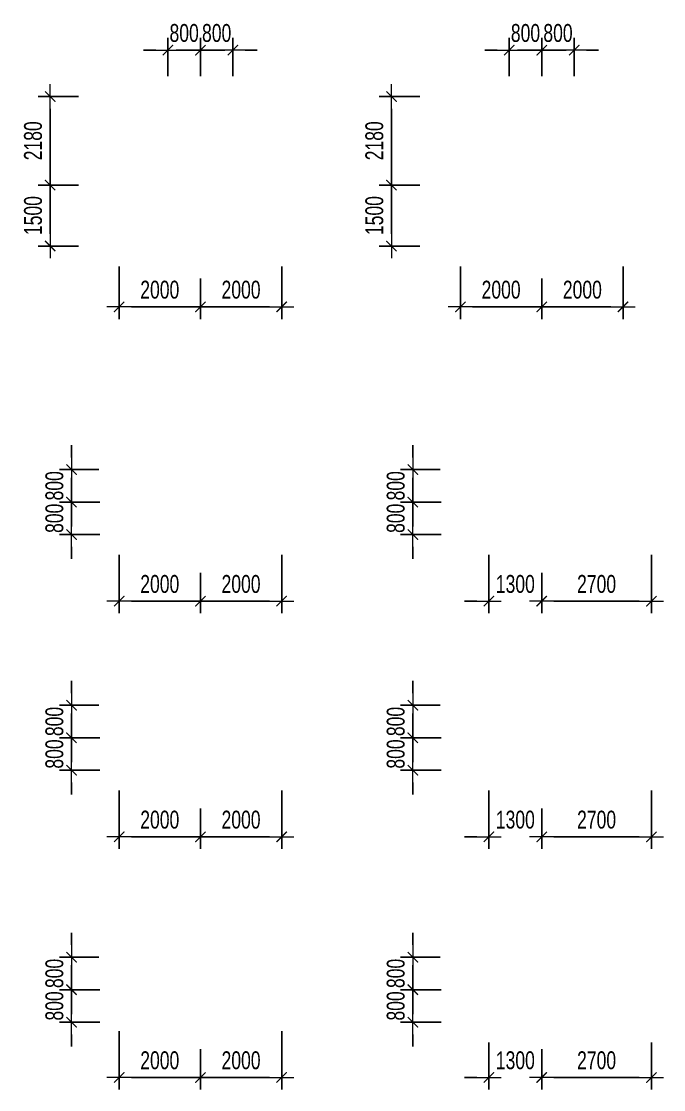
# Model space of a CAD drawing. Header units: millimetres. Extents: x -259680 to 389590, y -106473 to 139263.
# Drawn here: x 4794 to 20600, y 29940 to 56229 of the extents above; entities that cross this region are included whole.
import ezdxf

# ---------------------------------------------------------------- set-up
doc = ezdxf.new("R2010")
doc.units = ezdxf.units.MM
doc.layers.get('Defpoints').update_dxf_attribs({"color": 151, "lineweight": 9})
doc.layers.add('NDC_S_DIM', color=1, linetype='Continuous', lineweight=15)
doc.styles.add('NDC_DIM', font='', dxfattribs={"width": 0.75})
doc.styles.get('NDC_DIM').set_extended_font_data('Dotum')
doc.dimstyles.new('NDC_dim_200', dxfattribs={"dimscale": 200, "dimtxt": 2.2, "dimasz": 1.5, "dimexe": 1.5, "dimexo": 2.5, "dimgap": 1, "dimtad": 1, "dimdec": 0, "dimzin": 0, "dimdsep": 46, "dimtxsty": 'NDC_DIM', "dimblk": 'DIMMARK', "dimcen": 0.09, "dimdle": 1.2, "dimclrd": 1, "dimclre": 1, "dimclrt": 3, "dimadec": 0, "dimazin": 0, "dimtfac": 1, "dimtdec": 0, "dimtix": 1, "dimtofl": 0, "dimtmove": 0, "dimatfit": 3, "dimfxl": 6, "dimfxlon": 1, "dimtolj": 1, "dimtzin": 0, "dimarcsym": 0})

# ---------------------------------------------------------------- blocks, each defined once
blk = doc.blocks.new('DIMMARK')
at = {"layer": 'NDC_S_DIM', "color": 1}
blk.add_line((-1.5, 0), (1, 0), dxfattribs=at)
at = {"layer": 'NDC_S_DIM', "color": 2, "const_width": 0.1}
blk.add_lwpolyline([(-0.424, -0.424), (0.424, 0.424)], dxfattribs=at)
blk = doc.blocks.new('*D844')
at = {"layer": 'Defpoints', "color": 0, "ltscale": 100, "transparency": 16777216}
for p in [(11200, 50700), (9200, 50404), (11200, 49204)]:
    blk.add_point(p, dxfattribs=at)
at = {"layer": 'NDC_S_DIM', "color": 1, "lineweight": -2, "ltscale": 100, "transparency": 16777216}
for p, q in [((11200, 50200), (11200, 48904)), ((9200, 49904), (9200, 48904)), ((9500, 49204), (10900, 49204))]:
    blk.add_line(p, q, dxfattribs=at)
at = {"layer": 'NDC_S_DIM', "color": 1, "lineweight": -2, "ltscale": 100, "transparency": 16777216, "xscale": 300, "yscale": 300, "zscale": 300, "rotation": 180}
blk.add_blockref('DIMMARK', (9200, 49204), dxfattribs=at)
at = {"layer": 'NDC_S_DIM', "color": 1, "lineweight": -2, "ltscale": 100, "transparency": 16777216, "xscale": 300, "yscale": 300, "zscale": 300}
blk.add_blockref('DIMMARK', (11200, 49204), dxfattribs=at)
at = {"layer": 'NDC_S_DIM', "color": 3, "ltscale": 100, "transparency": 16777216, "insert": (10200, 49624), "char_height": 440, "attachment_point": 5, "style": 'NDC_DIM'}
blk.add_mtext('\\A1;2000', dxfattribs=at)
blk = doc.blocks.new('*D845')
at = {"layer": 'Defpoints', "color": 0, "ltscale": 100, "transparency": 16777216}
for p in [(7200, 50700), (9200, 50404), (7200, 49204)]:
    blk.add_point(p, dxfattribs=at)
at = {"layer": 'NDC_S_DIM', "color": 1, "lineweight": -2, "ltscale": 100, "transparency": 16777216}
for p, q in [((7200, 50200), (7200, 48904)), ((9200, 49904), (9200, 48904)), ((8900, 49204), (7500, 49204))]:
    blk.add_line(p, q, dxfattribs=at)
at = {"layer": 'NDC_S_DIM', "color": 1, "lineweight": -2, "ltscale": 100, "transparency": 16777216, "xscale": 300, "yscale": 300, "zscale": 300, "rotation": 180}
blk.add_blockref('DIMMARK', (7200, 49204), dxfattribs=at)
at = {"layer": 'NDC_S_DIM', "color": 1, "lineweight": -2, "ltscale": 100, "transparency": 16777216, "xscale": 300, "yscale": 300, "zscale": 300}
blk.add_blockref('DIMMARK', (9200, 49204), dxfattribs=at)
at = {"layer": 'NDC_S_DIM', "color": 3, "ltscale": 100, "transparency": 16777216, "insert": (8200, 49624), "char_height": 440, "attachment_point": 5, "style": 'NDC_DIM'}
blk.add_mtext('\\A1;2000', dxfattribs=at)
blk = doc.blocks.new('*D846')
at = {"layer": 'Defpoints', "color": 0, "ltscale": 100, "transparency": 16777216}
for p in [(6703, 52200), (5503, 50700), (6703, 50700)]:
    blk.add_point(p, dxfattribs=at)
at = {"layer": 'NDC_S_DIM', "color": 1, "lineweight": -2, "ltscale": 100, "transparency": 16777216}
for p, q in [((6203, 52200), (5203, 52200)), ((5503, 51900), (5503, 51000)), ((6203, 50700), (5203, 50700))]:
    blk.add_line(p, q, dxfattribs=at)
at = {"layer": 'NDC_S_DIM', "color": 1, "lineweight": -2, "ltscale": 100, "transparency": 16777216, "xscale": 300, "yscale": 300, "zscale": 300}
for p, rotation in [((5503, 52200), 90), ((5503, 50700), 270)]:
    blk.add_blockref('DIMMARK', p, dxfattribs=dict(at, rotation=rotation))
at = {"layer": 'NDC_S_DIM', "color": 3, "ltscale": 100, "transparency": 16777216, "insert": (5082, 51450), "char_height": 440, "attachment_point": 5, "rotation": 90, "style": 'NDC_DIM'}
blk.add_mtext('\\A1;1500', dxfattribs=at)
blk = doc.blocks.new('*D874')
at = {"layer": 'Defpoints', "color": 0, "ltscale": 100, "transparency": 16777216}
for p in [(5503, 54380), (6703, 54380), (6703, 52200)]:
    blk.add_point(p, dxfattribs=at)
at = {"layer": 'NDC_S_DIM', "color": 1, "lineweight": -2, "ltscale": 100, "transparency": 16777216}
for p, q in [((6203, 54380), (5203, 54380)), ((5503, 52500), (5503, 54080)), ((6203, 52200), (5203, 52200))]:
    blk.add_line(p, q, dxfattribs=at)
at = {"layer": 'NDC_S_DIM', "color": 1, "lineweight": -2, "ltscale": 100, "transparency": 16777216, "xscale": 300, "yscale": 300, "zscale": 300}
for p, rotation in [((5503, 54380), 90), ((5503, 52200), 270)]:
    blk.add_blockref('DIMMARK', p, dxfattribs=dict(at, rotation=rotation))
at = {"layer": 'NDC_S_DIM', "color": 3, "ltscale": 100, "transparency": 16777216, "insert": (5082, 53290), "char_height": 440, "attachment_point": 5, "rotation": 90, "style": 'NDC_DIM'}
blk.add_mtext('\\A1;2180', dxfattribs=at)
blk = doc.blocks.new('*D875')
at = {"layer": 'Defpoints', "color": 0, "ltscale": 100, "transparency": 16777216}
for p in [(10000, 55520), (9200, 54380), (10000, 54380)]:
    blk.add_point(p, dxfattribs=at)
at = {"layer": 'NDC_S_DIM', "color": 1, "lineweight": -2, "ltscale": 100, "transparency": 16777216}
for p, q in [((9200, 54880), (9200, 55820)), ((10000, 54880), (10000, 55820)), ((8900, 55520), (8600, 55520)), ((10300, 55520), (10600, 55520))]:
    blk.add_line(p, q, dxfattribs=at)
at = {"layer": 'NDC_S_DIM', "color": 1, "lineweight": -2, "ltscale": 100, "transparency": 16777216, "xscale": 300, "yscale": 300, "zscale": 300}
blk.add_blockref('DIMMARK', (9200, 55520), dxfattribs=at)
at = {"layer": 'NDC_S_DIM', "color": 1, "lineweight": -2, "ltscale": 100, "transparency": 16777216, "xscale": 300, "yscale": 300, "zscale": 300, "rotation": 180}
blk.add_blockref('DIMMARK', (10000, 55520), dxfattribs=at)
at = {"layer": 'NDC_S_DIM', "color": 3, "ltscale": 100, "transparency": 16777216, "insert": (9600, 55941), "char_height": 440, "attachment_point": 5, "style": 'NDC_DIM'}
blk.add_mtext('\\A1;800', dxfattribs=at)
blk = doc.blocks.new('*D876')
at = {"layer": 'Defpoints', "color": 0, "ltscale": 100, "transparency": 16777216}
for p in [(19600, 50700), (17600, 50404), (19600, 49204)]:
    blk.add_point(p, dxfattribs=at)
at = {"layer": 'NDC_S_DIM', "color": 1, "lineweight": -2, "ltscale": 100, "transparency": 16777216}
for p, q in [((19600, 50200), (19600, 48904)), ((17600, 49904), (17600, 48904)), ((17900, 49204), (19300, 49204))]:
    blk.add_line(p, q, dxfattribs=at)
at = {"layer": 'NDC_S_DIM', "color": 1, "lineweight": -2, "ltscale": 100, "transparency": 16777216, "xscale": 300, "yscale": 300, "zscale": 300, "rotation": 180}
blk.add_blockref('DIMMARK', (17600, 49204), dxfattribs=at)
at = {"layer": 'NDC_S_DIM', "color": 1, "lineweight": -2, "ltscale": 100, "transparency": 16777216, "xscale": 300, "yscale": 300, "zscale": 300}
blk.add_blockref('DIMMARK', (19600, 49204), dxfattribs=at)
at = {"layer": 'NDC_S_DIM', "color": 3, "ltscale": 100, "transparency": 16777216, "insert": (18600, 49624), "char_height": 440, "attachment_point": 5, "style": 'NDC_DIM'}
blk.add_mtext('\\A1;2000', dxfattribs=at)
blk = doc.blocks.new('*D877')
at = {"layer": 'Defpoints', "color": 0, "ltscale": 100, "transparency": 16777216}
for p in [(15600, 50700), (17600, 50404), (15600, 49204)]:
    blk.add_point(p, dxfattribs=at)
at = {"layer": 'NDC_S_DIM', "color": 1, "lineweight": -2, "ltscale": 100, "transparency": 16777216}
for p, q in [((15600, 50200), (15600, 48904)), ((17600, 49904), (17600, 48904)), ((17300, 49204), (15900, 49204))]:
    blk.add_line(p, q, dxfattribs=at)
at = {"layer": 'NDC_S_DIM', "color": 1, "lineweight": -2, "ltscale": 100, "transparency": 16777216, "xscale": 300, "yscale": 300, "zscale": 300, "rotation": 180}
blk.add_blockref('DIMMARK', (15600, 49204), dxfattribs=at)
at = {"layer": 'NDC_S_DIM', "color": 1, "lineweight": -2, "ltscale": 100, "transparency": 16777216, "xscale": 300, "yscale": 300, "zscale": 300}
blk.add_blockref('DIMMARK', (17600, 49204), dxfattribs=at)
at = {"layer": 'NDC_S_DIM', "color": 3, "ltscale": 100, "transparency": 16777216, "insert": (16600, 49624), "char_height": 440, "attachment_point": 5, "style": 'NDC_DIM'}
blk.add_mtext('\\A1;2000', dxfattribs=at)
blk = doc.blocks.new('*D878')
at = {"layer": 'Defpoints', "color": 0, "ltscale": 100, "transparency": 16777216}
for p in [(15103, 52200), (13903, 50700), (15103, 50700)]:
    blk.add_point(p, dxfattribs=at)
at = {"layer": 'NDC_S_DIM', "color": 1, "lineweight": -2, "ltscale": 100, "transparency": 16777216}
for p, q in [((14603, 52200), (13603, 52200)), ((13903, 51900), (13903, 51000)), ((14603, 50700), (13603, 50700))]:
    blk.add_line(p, q, dxfattribs=at)
at = {"layer": 'NDC_S_DIM', "color": 1, "lineweight": -2, "ltscale": 100, "transparency": 16777216, "xscale": 300, "yscale": 300, "zscale": 300}
for p, rotation in [((13903, 52200), 90), ((13903, 50700), 270)]:
    blk.add_blockref('DIMMARK', p, dxfattribs=dict(at, rotation=rotation))
at = {"layer": 'NDC_S_DIM', "color": 3, "ltscale": 100, "transparency": 16777216, "insert": (13482, 51450), "char_height": 440, "attachment_point": 5, "rotation": 90, "style": 'NDC_DIM'}
blk.add_mtext('\\A1;1500', dxfattribs=at)
blk = doc.blocks.new('*D879')
at = {"layer": 'Defpoints', "color": 0, "ltscale": 100, "transparency": 16777216}
for p in [(13903, 54380), (15103, 54380), (15103, 52200)]:
    blk.add_point(p, dxfattribs=at)
at = {"layer": 'NDC_S_DIM', "color": 1, "lineweight": -2, "ltscale": 100, "transparency": 16777216}
for p, q in [((14603, 54380), (13603, 54380)), ((13903, 52500), (13903, 54080)), ((14603, 52200), (13603, 52200))]:
    blk.add_line(p, q, dxfattribs=at)
at = {"layer": 'NDC_S_DIM', "color": 1, "lineweight": -2, "ltscale": 100, "transparency": 16777216, "xscale": 300, "yscale": 300, "zscale": 300}
for p, rotation in [((13903, 54380), 90), ((13903, 52200), 270)]:
    blk.add_blockref('DIMMARK', p, dxfattribs=dict(at, rotation=rotation))
at = {"layer": 'NDC_S_DIM', "color": 3, "ltscale": 100, "transparency": 16777216, "insert": (13482, 53290), "char_height": 440, "attachment_point": 5, "rotation": 90, "style": 'NDC_DIM'}
blk.add_mtext('\\A1;2180', dxfattribs=at)
blk = doc.blocks.new('*D880')
at = {"layer": 'Defpoints', "color": 0, "ltscale": 100, "transparency": 16777216}
for p in [(18400, 55520), (17600, 54380), (18400, 54380)]:
    blk.add_point(p, dxfattribs=at)
at = {"layer": 'NDC_S_DIM', "color": 1, "lineweight": -2, "ltscale": 100, "transparency": 16777216}
for p, q in [((17600, 54880), (17600, 55820)), ((18400, 54880), (18400, 55820)), ((17300, 55520), (17000, 55520)), ((18700, 55520), (19000, 55520))]:
    blk.add_line(p, q, dxfattribs=at)
at = {"layer": 'NDC_S_DIM', "color": 1, "lineweight": -2, "ltscale": 100, "transparency": 16777216, "xscale": 300, "yscale": 300, "zscale": 300}
blk.add_blockref('DIMMARK', (17600, 55520), dxfattribs=at)
at = {"layer": 'NDC_S_DIM', "color": 1, "lineweight": -2, "ltscale": 100, "transparency": 16777216, "xscale": 300, "yscale": 300, "zscale": 300, "rotation": 180}
blk.add_blockref('DIMMARK', (18400, 55520), dxfattribs=at)
at = {"layer": 'NDC_S_DIM', "color": 3, "ltscale": 100, "transparency": 16777216, "insert": (18000, 55941), "char_height": 440, "attachment_point": 5, "style": 'NDC_DIM'}
blk.add_mtext('\\A1;800', dxfattribs=at)
blk = doc.blocks.new('*D712')
at = {"layer": 'Defpoints', "color": 0, "ltscale": 100, "transparency": 16777216}
for p in [(11200, 43600), (9200, 43162), (11200, 41962)]:
    blk.add_point(p, dxfattribs=at)
at = {"layer": 'NDC_S_DIM', "color": 1, "lineweight": -2, "ltscale": 100, "transparency": 16777216}
for p, q in [((11200, 43100), (11200, 41662)), ((9200, 42662), (9200, 41662)), ((9500, 41962), (10900, 41962))]:
    blk.add_line(p, q, dxfattribs=at)
at = {"layer": 'NDC_S_DIM', "color": 1, "lineweight": -2, "ltscale": 100, "transparency": 16777216, "xscale": 300, "yscale": 300, "zscale": 300, "rotation": 180}
blk.add_blockref('DIMMARK', (9200, 41962), dxfattribs=at)
at = {"layer": 'NDC_S_DIM', "color": 1, "lineweight": -2, "ltscale": 100, "transparency": 16777216, "xscale": 300, "yscale": 300, "zscale": 300}
blk.add_blockref('DIMMARK', (11200, 41962), dxfattribs=at)
at = {"layer": 'NDC_S_DIM', "color": 3, "ltscale": 100, "transparency": 16777216, "insert": (10200, 42382), "char_height": 440, "attachment_point": 5, "style": 'NDC_DIM'}
blk.add_mtext('\\A1;2000', dxfattribs=at)
blk = doc.blocks.new('*D713')
at = {"layer": 'Defpoints', "color": 0, "ltscale": 100, "transparency": 16777216}
for p in [(7200, 43600), (9200, 43162), (7200, 41962)]:
    blk.add_point(p, dxfattribs=at)
at = {"layer": 'NDC_S_DIM', "color": 1, "lineweight": -2, "ltscale": 100, "transparency": 16777216}
for p, q in [((7200, 43100), (7200, 41662)), ((9200, 42662), (9200, 41662)), ((8900, 41962), (7500, 41962))]:
    blk.add_line(p, q, dxfattribs=at)
at = {"layer": 'NDC_S_DIM', "color": 1, "lineweight": -2, "ltscale": 100, "transparency": 16777216, "xscale": 300, "yscale": 300, "zscale": 300, "rotation": 180}
blk.add_blockref('DIMMARK', (7200, 41962), dxfattribs=at)
at = {"layer": 'NDC_S_DIM', "color": 1, "lineweight": -2, "ltscale": 100, "transparency": 16777216, "xscale": 300, "yscale": 300, "zscale": 300}
blk.add_blockref('DIMMARK', (9200, 41962), dxfattribs=at)
at = {"layer": 'NDC_S_DIM', "color": 3, "ltscale": 100, "transparency": 16777216, "insert": (8200, 42382), "char_height": 440, "attachment_point": 5, "style": 'NDC_DIM'}
blk.add_mtext('\\A1;2000', dxfattribs=at)
blk = doc.blocks.new('*D714')
at = {"layer": 'Defpoints', "color": 0, "ltscale": 100, "transparency": 16777216}
for p in [(7228, 44400), (6028, 43600), (7228, 43600)]:
    blk.add_point(p, dxfattribs=at)
at = {"layer": 'NDC_S_DIM', "color": 1, "lineweight": -2, "ltscale": 100, "transparency": 16777216}
for p, q in [((6028, 44700), (6028, 45000)), ((6728, 44400), (5728, 44400)), ((6728, 43600), (5728, 43600)), ((6028, 43300), (6028, 43000))]:
    blk.add_line(p, q, dxfattribs=at)
at = {"layer": 'NDC_S_DIM', "color": 1, "lineweight": -2, "ltscale": 100, "transparency": 16777216, "xscale": 300, "yscale": 300, "zscale": 300}
for p, rotation in [((6028, 44400), 270), ((6028, 43600), 90)]:
    blk.add_blockref('DIMMARK', p, dxfattribs=dict(at, rotation=rotation))
at = {"layer": 'NDC_S_DIM', "color": 3, "ltscale": 100, "transparency": 16777216, "insert": (5608, 44000), "char_height": 440, "attachment_point": 5, "rotation": 90, "style": 'NDC_DIM'}
blk.add_mtext('\\A1;800', dxfattribs=at)
blk = doc.blocks.new('*D715')
at = {"layer": 'Defpoints', "color": 0, "ltscale": 100, "transparency": 16777216}
for p in [(6028, 45200), (7200, 45200), (7228, 44400)]:
    blk.add_point(p, dxfattribs=at)
at = {"layer": 'NDC_S_DIM', "color": 1, "lineweight": -2, "ltscale": 100, "transparency": 16777216}
for p, q in [((6028, 45500), (6028, 45800)), ((6700, 45200), (5728, 45200)), ((6728, 44400), (5728, 44400)), ((6028, 44100), (6028, 43800))]:
    blk.add_line(p, q, dxfattribs=at)
at = {"layer": 'NDC_S_DIM', "color": 1, "lineweight": -2, "ltscale": 100, "transparency": 16777216, "xscale": 300, "yscale": 300, "zscale": 300}
for p, rotation in [((6028, 45200), 270), ((6028, 44400), 90)]:
    blk.add_blockref('DIMMARK', p, dxfattribs=dict(at, rotation=rotation))
at = {"layer": 'NDC_S_DIM', "color": 3, "ltscale": 100, "transparency": 16777216, "insert": (5608, 44800), "char_height": 440, "attachment_point": 5, "rotation": 90, "style": 'NDC_DIM'}
blk.add_mtext('\\A1;800', dxfattribs=at)
blk = doc.blocks.new('*D716')
at = {"layer": 'Defpoints', "color": 0, "ltscale": 100, "transparency": 16777216}
for p in [(20300, 43600), (17600, 43162), (20300, 41962)]:
    blk.add_point(p, dxfattribs=at)
at = {"layer": 'NDC_S_DIM', "color": 1, "lineweight": -2, "ltscale": 100, "transparency": 16777216}
for p, q in [((20300, 43100), (20300, 41662)), ((17600, 42662), (17600, 41662)), ((17900, 41962), (20000, 41962))]:
    blk.add_line(p, q, dxfattribs=at)
at = {"layer": 'NDC_S_DIM', "color": 1, "lineweight": -2, "ltscale": 100, "transparency": 16777216, "xscale": 300, "yscale": 300, "zscale": 300, "rotation": 180}
blk.add_blockref('DIMMARK', (17600, 41962), dxfattribs=at)
at = {"layer": 'NDC_S_DIM', "color": 1, "lineweight": -2, "ltscale": 100, "transparency": 16777216, "xscale": 300, "yscale": 300, "zscale": 300}
blk.add_blockref('DIMMARK', (20300, 41962), dxfattribs=at)
at = {"layer": 'NDC_S_DIM', "color": 3, "ltscale": 100, "transparency": 16777216, "insert": (18950, 42382), "char_height": 440, "attachment_point": 5, "style": 'NDC_DIM'}
blk.add_mtext('\\A1;2700', dxfattribs=at)
blk = doc.blocks.new('*D717')
at = {"layer": 'Defpoints', "color": 0, "ltscale": 100, "transparency": 16777216}
for p in [(16300, 43600), (17600, 43162), (16300, 41962)]:
    blk.add_point(p, dxfattribs=at)
at = {"layer": 'NDC_S_DIM', "color": 1, "lineweight": -2, "ltscale": 100, "transparency": 16777216}
for p, q in [((16300, 43100), (16300, 41662)), ((17600, 42662), (17600, 41662)), ((16000, 41962), (15700, 41962)), ((17900, 41962), (18200, 41962))]:
    blk.add_line(p, q, dxfattribs=at)
at = {"layer": 'NDC_S_DIM', "color": 1, "lineweight": -2, "ltscale": 100, "transparency": 16777216, "xscale": 300, "yscale": 300, "zscale": 300}
blk.add_blockref('DIMMARK', (16300, 41962), dxfattribs=at)
at = {"layer": 'NDC_S_DIM', "color": 1, "lineweight": -2, "ltscale": 100, "transparency": 16777216, "xscale": 300, "yscale": 300, "zscale": 300, "rotation": 180}
blk.add_blockref('DIMMARK', (17600, 41962), dxfattribs=at)
at = {"layer": 'NDC_S_DIM', "color": 3, "ltscale": 100, "transparency": 16777216, "insert": (16950, 42382), "char_height": 440, "attachment_point": 5, "style": 'NDC_DIM'}
blk.add_mtext('\\A1;1300', dxfattribs=at)
blk = doc.blocks.new('*D718')
at = {"layer": 'Defpoints', "color": 0, "ltscale": 100, "transparency": 16777216}
for p in [(15628, 44400), (14428, 43600), (15628, 43600)]:
    blk.add_point(p, dxfattribs=at)
at = {"layer": 'NDC_S_DIM', "color": 1, "lineweight": -2, "ltscale": 100, "transparency": 16777216}
for p, q in [((14428, 44700), (14428, 45000)), ((15128, 44400), (14128, 44400)), ((15128, 43600), (14128, 43600)), ((14428, 43300), (14428, 43000))]:
    blk.add_line(p, q, dxfattribs=at)
at = {"layer": 'NDC_S_DIM', "color": 1, "lineweight": -2, "ltscale": 100, "transparency": 16777216, "xscale": 300, "yscale": 300, "zscale": 300}
for p, rotation in [((14428, 44400), 270), ((14428, 43600), 90)]:
    blk.add_blockref('DIMMARK', p, dxfattribs=dict(at, rotation=rotation))
at = {"layer": 'NDC_S_DIM', "color": 3, "ltscale": 100, "transparency": 16777216, "insert": (14008, 44000), "char_height": 440, "attachment_point": 5, "rotation": 90, "style": 'NDC_DIM'}
blk.add_mtext('\\A1;800', dxfattribs=at)
blk = doc.blocks.new('*D719')
at = {"layer": 'Defpoints', "color": 0, "ltscale": 100, "transparency": 16777216}
for p in [(14428, 45200), (15600, 45200), (15628, 44400)]:
    blk.add_point(p, dxfattribs=at)
at = {"layer": 'NDC_S_DIM', "color": 1, "lineweight": -2, "ltscale": 100, "transparency": 16777216}
for p, q in [((14428, 45500), (14428, 45800)), ((15100, 45200), (14128, 45200)), ((15128, 44400), (14128, 44400)), ((14428, 44100), (14428, 43800))]:
    blk.add_line(p, q, dxfattribs=at)
at = {"layer": 'NDC_S_DIM', "color": 1, "lineweight": -2, "ltscale": 100, "transparency": 16777216, "xscale": 300, "yscale": 300, "zscale": 300}
for p, rotation in [((14428, 45200), 270), ((14428, 44400), 90)]:
    blk.add_blockref('DIMMARK', p, dxfattribs=dict(at, rotation=rotation))
at = {"layer": 'NDC_S_DIM', "color": 3, "ltscale": 100, "transparency": 16777216, "insert": (14008, 44800), "char_height": 440, "attachment_point": 5, "rotation": 90, "style": 'NDC_DIM'}
blk.add_mtext('\\A1;800', dxfattribs=at)
blk = doc.blocks.new('*D778')
at = {"layer": 'Defpoints', "color": 0, "ltscale": 100, "transparency": 16777216}
for p in [(11200, 37800), (9200, 37362), (11200, 36162)]:
    blk.add_point(p, dxfattribs=at)
at = {"layer": 'NDC_S_DIM', "color": 1, "lineweight": -2, "ltscale": 100, "transparency": 16777216}
for p, q in [((11200, 37300), (11200, 35862)), ((9200, 36862), (9200, 35862)), ((9500, 36162), (10900, 36162))]:
    blk.add_line(p, q, dxfattribs=at)
at = {"layer": 'NDC_S_DIM', "color": 1, "lineweight": -2, "ltscale": 100, "transparency": 16777216, "xscale": 300, "yscale": 300, "zscale": 300, "rotation": 180}
blk.add_blockref('DIMMARK', (9200, 36162), dxfattribs=at)
at = {"layer": 'NDC_S_DIM', "color": 1, "lineweight": -2, "ltscale": 100, "transparency": 16777216, "xscale": 300, "yscale": 300, "zscale": 300}
blk.add_blockref('DIMMARK', (11200, 36162), dxfattribs=at)
at = {"layer": 'NDC_S_DIM', "color": 3, "ltscale": 100, "transparency": 16777216, "insert": (10200, 36582), "char_height": 440, "attachment_point": 5, "style": 'NDC_DIM'}
blk.add_mtext('\\A1;2000', dxfattribs=at)
blk = doc.blocks.new('*D779')
at = {"layer": 'Defpoints', "color": 0, "ltscale": 100, "transparency": 16777216}
for p in [(7200, 37800), (9200, 37362), (7200, 36162)]:
    blk.add_point(p, dxfattribs=at)
at = {"layer": 'NDC_S_DIM', "color": 1, "lineweight": -2, "ltscale": 100, "transparency": 16777216}
for p, q in [((7200, 37300), (7200, 35862)), ((9200, 36862), (9200, 35862)), ((8900, 36162), (7500, 36162))]:
    blk.add_line(p, q, dxfattribs=at)
at = {"layer": 'NDC_S_DIM', "color": 1, "lineweight": -2, "ltscale": 100, "transparency": 16777216, "xscale": 300, "yscale": 300, "zscale": 300, "rotation": 180}
blk.add_blockref('DIMMARK', (7200, 36162), dxfattribs=at)
at = {"layer": 'NDC_S_DIM', "color": 1, "lineweight": -2, "ltscale": 100, "transparency": 16777216, "xscale": 300, "yscale": 300, "zscale": 300}
blk.add_blockref('DIMMARK', (9200, 36162), dxfattribs=at)
at = {"layer": 'NDC_S_DIM', "color": 3, "ltscale": 100, "transparency": 16777216, "insert": (8200, 36582), "char_height": 440, "attachment_point": 5, "style": 'NDC_DIM'}
blk.add_mtext('\\A1;2000', dxfattribs=at)
blk = doc.blocks.new('*D780')
at = {"layer": 'Defpoints', "color": 0, "ltscale": 100, "transparency": 16777216}
for p in [(7228, 38600), (6028, 37800), (7228, 37800)]:
    blk.add_point(p, dxfattribs=at)
at = {"layer": 'NDC_S_DIM', "color": 1, "lineweight": -2, "ltscale": 100, "transparency": 16777216}
for p, q in [((6028, 38900), (6028, 39200)), ((6728, 38600), (5728, 38600)), ((6728, 37800), (5728, 37800)), ((6028, 37500), (6028, 37200))]:
    blk.add_line(p, q, dxfattribs=at)
at = {"layer": 'NDC_S_DIM', "color": 1, "lineweight": -2, "ltscale": 100, "transparency": 16777216, "xscale": 300, "yscale": 300, "zscale": 300}
for p, rotation in [((6028, 38600), 270), ((6028, 37800), 90)]:
    blk.add_blockref('DIMMARK', p, dxfattribs=dict(at, rotation=rotation))
at = {"layer": 'NDC_S_DIM', "color": 3, "ltscale": 100, "transparency": 16777216, "insert": (5608, 38200), "char_height": 440, "attachment_point": 5, "rotation": 90, "style": 'NDC_DIM'}
blk.add_mtext('\\A1;800', dxfattribs=at)
blk = doc.blocks.new('*D781')
at = {"layer": 'Defpoints', "color": 0, "ltscale": 100, "transparency": 16777216}
for p in [(6028, 39400), (7200, 39400), (7228, 38600)]:
    blk.add_point(p, dxfattribs=at)
at = {"layer": 'NDC_S_DIM', "color": 1, "lineweight": -2, "ltscale": 100, "transparency": 16777216}
for p, q in [((6028, 39700), (6028, 40000)), ((6700, 39400), (5728, 39400)), ((6728, 38600), (5728, 38600)), ((6028, 38300), (6028, 38000))]:
    blk.add_line(p, q, dxfattribs=at)
at = {"layer": 'NDC_S_DIM', "color": 1, "lineweight": -2, "ltscale": 100, "transparency": 16777216, "xscale": 300, "yscale": 300, "zscale": 300}
for p, rotation in [((6028, 39400), 270), ((6028, 38600), 90)]:
    blk.add_blockref('DIMMARK', p, dxfattribs=dict(at, rotation=rotation))
at = {"layer": 'NDC_S_DIM', "color": 3, "ltscale": 100, "transparency": 16777216, "insert": (5608, 39000), "char_height": 440, "attachment_point": 5, "rotation": 90, "style": 'NDC_DIM'}
blk.add_mtext('\\A1;800', dxfattribs=at)
blk = doc.blocks.new('*D782')
at = {"layer": 'Defpoints', "color": 0, "ltscale": 100, "transparency": 16777216}
for p in [(20300, 37800), (17600, 37362), (20300, 36162)]:
    blk.add_point(p, dxfattribs=at)
at = {"layer": 'NDC_S_DIM', "color": 1, "lineweight": -2, "ltscale": 100, "transparency": 16777216}
for p, q in [((20300, 37300), (20300, 35862)), ((17600, 36862), (17600, 35862)), ((17900, 36162), (20000, 36162))]:
    blk.add_line(p, q, dxfattribs=at)
at = {"layer": 'NDC_S_DIM', "color": 1, "lineweight": -2, "ltscale": 100, "transparency": 16777216, "xscale": 300, "yscale": 300, "zscale": 300, "rotation": 180}
blk.add_blockref('DIMMARK', (17600, 36162), dxfattribs=at)
at = {"layer": 'NDC_S_DIM', "color": 1, "lineweight": -2, "ltscale": 100, "transparency": 16777216, "xscale": 300, "yscale": 300, "zscale": 300}
blk.add_blockref('DIMMARK', (20300, 36162), dxfattribs=at)
at = {"layer": 'NDC_S_DIM', "color": 3, "ltscale": 100, "transparency": 16777216, "insert": (18950, 36582), "char_height": 440, "attachment_point": 5, "style": 'NDC_DIM'}
blk.add_mtext('\\A1;2700', dxfattribs=at)
blk = doc.blocks.new('*D756')
at = {"layer": 'Defpoints', "color": 0, "ltscale": 100, "transparency": 16777216}
for p in [(16300, 37800), (17600, 37362), (16300, 36162)]:
    blk.add_point(p, dxfattribs=at)
at = {"layer": 'NDC_S_DIM', "color": 1, "lineweight": -2, "ltscale": 100, "transparency": 16777216}
for p, q in [((16300, 37300), (16300, 35862)), ((17600, 36862), (17600, 35862)), ((16000, 36162), (15700, 36162)), ((17900, 36162), (18200, 36162))]:
    blk.add_line(p, q, dxfattribs=at)
at = {"layer": 'NDC_S_DIM', "color": 1, "lineweight": -2, "ltscale": 100, "transparency": 16777216, "xscale": 300, "yscale": 300, "zscale": 300}
blk.add_blockref('DIMMARK', (16300, 36162), dxfattribs=at)
at = {"layer": 'NDC_S_DIM', "color": 1, "lineweight": -2, "ltscale": 100, "transparency": 16777216, "xscale": 300, "yscale": 300, "zscale": 300, "rotation": 180}
blk.add_blockref('DIMMARK', (17600, 36162), dxfattribs=at)
at = {"layer": 'NDC_S_DIM', "color": 3, "ltscale": 100, "transparency": 16777216, "insert": (16950, 36582), "char_height": 440, "attachment_point": 5, "style": 'NDC_DIM'}
blk.add_mtext('\\A1;1300', dxfattribs=at)
blk = doc.blocks.new('*D757')
at = {"layer": 'Defpoints', "color": 0, "ltscale": 100, "transparency": 16777216}
for p in [(15628, 38600), (14428, 37800), (15628, 37800)]:
    blk.add_point(p, dxfattribs=at)
at = {"layer": 'NDC_S_DIM', "color": 1, "lineweight": -2, "ltscale": 100, "transparency": 16777216}
for p, q in [((14428, 38900), (14428, 39200)), ((15128, 38600), (14128, 38600)), ((15128, 37800), (14128, 37800)), ((14428, 37500), (14428, 37200))]:
    blk.add_line(p, q, dxfattribs=at)
at = {"layer": 'NDC_S_DIM', "color": 1, "lineweight": -2, "ltscale": 100, "transparency": 16777216, "xscale": 300, "yscale": 300, "zscale": 300}
for p, rotation in [((14428, 38600), 270), ((14428, 37800), 90)]:
    blk.add_blockref('DIMMARK', p, dxfattribs=dict(at, rotation=rotation))
at = {"layer": 'NDC_S_DIM', "color": 3, "ltscale": 100, "transparency": 16777216, "insert": (14008, 38200), "char_height": 440, "attachment_point": 5, "rotation": 90, "style": 'NDC_DIM'}
blk.add_mtext('\\A1;800', dxfattribs=at)
blk = doc.blocks.new('*D758')
at = {"layer": 'Defpoints', "color": 0, "ltscale": 100, "transparency": 16777216}
for p in [(14428, 39400), (15600, 39400), (15628, 38600)]:
    blk.add_point(p, dxfattribs=at)
at = {"layer": 'NDC_S_DIM', "color": 1, "lineweight": -2, "ltscale": 100, "transparency": 16777216}
for p, q in [((14428, 39700), (14428, 40000)), ((15100, 39400), (14128, 39400)), ((15128, 38600), (14128, 38600)), ((14428, 38300), (14428, 38000))]:
    blk.add_line(p, q, dxfattribs=at)
at = {"layer": 'NDC_S_DIM', "color": 1, "lineweight": -2, "ltscale": 100, "transparency": 16777216, "xscale": 300, "yscale": 300, "zscale": 300}
for p, rotation in [((14428, 39400), 270), ((14428, 38600), 90)]:
    blk.add_blockref('DIMMARK', p, dxfattribs=dict(at, rotation=rotation))
at = {"layer": 'NDC_S_DIM', "color": 3, "ltscale": 100, "transparency": 16777216, "insert": (14008, 39000), "char_height": 440, "attachment_point": 5, "rotation": 90, "style": 'NDC_DIM'}
blk.add_mtext('\\A1;800', dxfattribs=at)
blk = doc.blocks.new('*D763')
at = {"layer": 'Defpoints', "color": 0, "ltscale": 100, "transparency": 16777216}
for p in [(11200, 31878), (9200, 31440), (11200, 30240)]:
    blk.add_point(p, dxfattribs=at)
at = {"layer": 'NDC_S_DIM', "color": 1, "lineweight": -2, "ltscale": 100, "transparency": 16777216}
for p, q in [((11200, 31378), (11200, 29940)), ((9200, 30940), (9200, 29940)), ((9500, 30240), (10900, 30240))]:
    blk.add_line(p, q, dxfattribs=at)
at = {"layer": 'NDC_S_DIM', "color": 1, "lineweight": -2, "ltscale": 100, "transparency": 16777216, "xscale": 300, "yscale": 300, "zscale": 300, "rotation": 180}
blk.add_blockref('DIMMARK', (9200, 30240), dxfattribs=at)
at = {"layer": 'NDC_S_DIM', "color": 1, "lineweight": -2, "ltscale": 100, "transparency": 16777216, "xscale": 300, "yscale": 300, "zscale": 300}
blk.add_blockref('DIMMARK', (11200, 30240), dxfattribs=at)
at = {"layer": 'NDC_S_DIM', "color": 3, "ltscale": 100, "transparency": 16777216, "insert": (10200, 30660), "char_height": 440, "attachment_point": 5, "style": 'NDC_DIM'}
blk.add_mtext('\\A1;2000', dxfattribs=at)
blk = doc.blocks.new('*D764')
at = {"layer": 'Defpoints', "color": 0, "ltscale": 100, "transparency": 16777216}
for p in [(7200, 31878), (9200, 31440), (7200, 30240)]:
    blk.add_point(p, dxfattribs=at)
at = {"layer": 'NDC_S_DIM', "color": 1, "lineweight": -2, "ltscale": 100, "transparency": 16777216}
for p, q in [((7200, 31378), (7200, 29940)), ((9200, 30940), (9200, 29940)), ((8900, 30240), (7500, 30240))]:
    blk.add_line(p, q, dxfattribs=at)
at = {"layer": 'NDC_S_DIM', "color": 1, "lineweight": -2, "ltscale": 100, "transparency": 16777216, "xscale": 300, "yscale": 300, "zscale": 300, "rotation": 180}
blk.add_blockref('DIMMARK', (7200, 30240), dxfattribs=at)
at = {"layer": 'NDC_S_DIM', "color": 1, "lineweight": -2, "ltscale": 100, "transparency": 16777216, "xscale": 300, "yscale": 300, "zscale": 300}
blk.add_blockref('DIMMARK', (9200, 30240), dxfattribs=at)
at = {"layer": 'NDC_S_DIM', "color": 3, "ltscale": 100, "transparency": 16777216, "insert": (8200, 30660), "char_height": 440, "attachment_point": 5, "style": 'NDC_DIM'}
blk.add_mtext('\\A1;2000', dxfattribs=at)
blk = doc.blocks.new('*D739')
at = {"layer": 'Defpoints', "color": 0, "ltscale": 100, "transparency": 16777216}
for p in [(7228, 32400), (6028, 31600), (7228, 31600)]:
    blk.add_point(p, dxfattribs=at)
at = {"layer": 'NDC_S_DIM', "color": 1, "lineweight": -2, "ltscale": 100, "transparency": 16777216}
for p, q in [((6028, 32700), (6028, 33000)), ((6728, 32400), (5728, 32400)), ((6728, 31600), (5728, 31600)), ((6028, 31300), (6028, 31000))]:
    blk.add_line(p, q, dxfattribs=at)
at = {"layer": 'NDC_S_DIM', "color": 1, "lineweight": -2, "ltscale": 100, "transparency": 16777216, "xscale": 300, "yscale": 300, "zscale": 300}
for p, rotation in [((6028, 32400), 270), ((6028, 31600), 90)]:
    blk.add_blockref('DIMMARK', p, dxfattribs=dict(at, rotation=rotation))
at = {"layer": 'NDC_S_DIM', "color": 3, "ltscale": 100, "transparency": 16777216, "insert": (5608, 32000), "char_height": 440, "attachment_point": 5, "rotation": 90, "style": 'NDC_DIM'}
blk.add_mtext('\\A1;800', dxfattribs=at)
blk = doc.blocks.new('*D740')
at = {"layer": 'Defpoints', "color": 0, "ltscale": 100, "transparency": 16777216}
for p in [(6028, 33200), (7200, 33200), (7228, 32400)]:
    blk.add_point(p, dxfattribs=at)
at = {"layer": 'NDC_S_DIM', "color": 1, "lineweight": -2, "ltscale": 100, "transparency": 16777216}
for p, q in [((6028, 33500), (6028, 33800)), ((6700, 33200), (5728, 33200)), ((6728, 32400), (5728, 32400)), ((6028, 32100), (6028, 31800))]:
    blk.add_line(p, q, dxfattribs=at)
at = {"layer": 'NDC_S_DIM', "color": 1, "lineweight": -2, "ltscale": 100, "transparency": 16777216, "xscale": 300, "yscale": 300, "zscale": 300}
for p, rotation in [((6028, 33200), 270), ((6028, 32400), 90)]:
    blk.add_blockref('DIMMARK', p, dxfattribs=dict(at, rotation=rotation))
at = {"layer": 'NDC_S_DIM', "color": 3, "ltscale": 100, "transparency": 16777216, "insert": (5608, 32800), "char_height": 440, "attachment_point": 5, "rotation": 90, "style": 'NDC_DIM'}
blk.add_mtext('\\A1;800', dxfattribs=at)
blk = doc.blocks.new('*D741')
at = {"layer": 'Defpoints', "color": 0, "ltscale": 100, "transparency": 16777216}
for p in [(20300, 31600), (17600, 31440), (20300, 30240)]:
    blk.add_point(p, dxfattribs=at)
at = {"layer": 'NDC_S_DIM', "color": 1, "lineweight": -2, "ltscale": 100, "transparency": 16777216}
for p, q in [((20300, 31100), (20300, 29940)), ((17600, 30940), (17600, 29940)), ((17900, 30240), (20000, 30240))]:
    blk.add_line(p, q, dxfattribs=at)
at = {"layer": 'NDC_S_DIM', "color": 1, "lineweight": -2, "ltscale": 100, "transparency": 16777216, "xscale": 300, "yscale": 300, "zscale": 300, "rotation": 180}
blk.add_blockref('DIMMARK', (17600, 30240), dxfattribs=at)
at = {"layer": 'NDC_S_DIM', "color": 1, "lineweight": -2, "ltscale": 100, "transparency": 16777216, "xscale": 300, "yscale": 300, "zscale": 300}
blk.add_blockref('DIMMARK', (20300, 30240), dxfattribs=at)
at = {"layer": 'NDC_S_DIM', "color": 3, "ltscale": 100, "transparency": 16777216, "insert": (18950, 30660), "char_height": 440, "attachment_point": 5, "style": 'NDC_DIM'}
blk.add_mtext('\\A1;2700', dxfattribs=at)
blk = doc.blocks.new('*D742')
at = {"layer": 'Defpoints', "color": 0, "ltscale": 100, "transparency": 16777216}
for p in [(16300, 31600), (17600, 31440), (16300, 30240)]:
    blk.add_point(p, dxfattribs=at)
at = {"layer": 'NDC_S_DIM', "color": 1, "lineweight": -2, "ltscale": 100, "transparency": 16777216}
for p, q in [((16300, 31100), (16300, 29940)), ((17600, 30940), (17600, 29940)), ((16000, 30240), (15700, 30240)), ((17900, 30240), (18200, 30240))]:
    blk.add_line(p, q, dxfattribs=at)
at = {"layer": 'NDC_S_DIM', "color": 1, "lineweight": -2, "ltscale": 100, "transparency": 16777216, "xscale": 300, "yscale": 300, "zscale": 300}
blk.add_blockref('DIMMARK', (16300, 30240), dxfattribs=at)
at = {"layer": 'NDC_S_DIM', "color": 1, "lineweight": -2, "ltscale": 100, "transparency": 16777216, "xscale": 300, "yscale": 300, "zscale": 300, "rotation": 180}
blk.add_blockref('DIMMARK', (17600, 30240), dxfattribs=at)
at = {"layer": 'NDC_S_DIM', "color": 3, "ltscale": 100, "transparency": 16777216, "insert": (16950, 30660), "char_height": 440, "attachment_point": 5, "style": 'NDC_DIM'}
blk.add_mtext('\\A1;1300', dxfattribs=at)
blk = doc.blocks.new('*D743')
at = {"layer": 'Defpoints', "color": 0, "ltscale": 100, "transparency": 16777216}
for p in [(15628, 32400), (14428, 31600), (15628, 31600)]:
    blk.add_point(p, dxfattribs=at)
at = {"layer": 'NDC_S_DIM', "color": 1, "lineweight": -2, "ltscale": 100, "transparency": 16777216}
for p, q in [((14428, 32700), (14428, 33000)), ((15128, 32400), (14128, 32400)), ((15128, 31600), (14128, 31600)), ((14428, 31300), (14428, 31000))]:
    blk.add_line(p, q, dxfattribs=at)
at = {"layer": 'NDC_S_DIM', "color": 1, "lineweight": -2, "ltscale": 100, "transparency": 16777216, "xscale": 300, "yscale": 300, "zscale": 300}
for p, rotation in [((14428, 32400), 270), ((14428, 31600), 90)]:
    blk.add_blockref('DIMMARK', p, dxfattribs=dict(at, rotation=rotation))
at = {"layer": 'NDC_S_DIM', "color": 3, "ltscale": 100, "transparency": 16777216, "insert": (14008, 32000), "char_height": 440, "attachment_point": 5, "rotation": 90, "style": 'NDC_DIM'}
blk.add_mtext('\\A1;800', dxfattribs=at)
blk = doc.blocks.new('*D744')
at = {"layer": 'Defpoints', "color": 0, "ltscale": 100, "transparency": 16777216}
for p in [(14428, 33200), (15600, 33200), (15628, 32400)]:
    blk.add_point(p, dxfattribs=at)
at = {"layer": 'NDC_S_DIM', "color": 1, "lineweight": -2, "ltscale": 100, "transparency": 16777216}
for p, q in [((14428, 33500), (14428, 33800)), ((15100, 33200), (14128, 33200)), ((15128, 32400), (14128, 32400)), ((14428, 32100), (14428, 31800))]:
    blk.add_line(p, q, dxfattribs=at)
at = {"layer": 'NDC_S_DIM', "color": 1, "lineweight": -2, "ltscale": 100, "transparency": 16777216, "xscale": 300, "yscale": 300, "zscale": 300}
for p, rotation in [((14428, 33200), 270), ((14428, 32400), 90)]:
    blk.add_blockref('DIMMARK', p, dxfattribs=dict(at, rotation=rotation))
at = {"layer": 'NDC_S_DIM', "color": 3, "ltscale": 100, "transparency": 16777216, "insert": (14008, 32800), "char_height": 440, "attachment_point": 5, "rotation": 90, "style": 'NDC_DIM'}
blk.add_mtext('\\A1;800', dxfattribs=at)
blk = doc.blocks.new('*D1039')
at = {"layer": 'Defpoints', "color": 0, "ltscale": 100, "transparency": 16777216}
for p in [(16800, 55520), (17600, 54903), (16800, 54380)]:
    blk.add_point(p, dxfattribs=at)
at = {"layer": 'NDC_S_DIM', "color": 1, "lineweight": -2, "ltscale": 100, "transparency": 16777216}
for p, q in [((16800, 54880), (16800, 55820)), ((17600, 55403), (17600, 55820)), ((16500, 55520), (16200, 55520)), ((17900, 55520), (18200, 55520))]:
    blk.add_line(p, q, dxfattribs=at)
at = {"layer": 'NDC_S_DIM', "color": 1, "lineweight": -2, "ltscale": 100, "transparency": 16777216, "xscale": 300, "yscale": 300, "zscale": 300}
blk.add_blockref('DIMMARK', (16800, 55520), dxfattribs=at)
at = {"layer": 'NDC_S_DIM', "color": 1, "lineweight": -2, "ltscale": 100, "transparency": 16777216, "xscale": 300, "yscale": 300, "zscale": 300, "rotation": 180}
blk.add_blockref('DIMMARK', (17600, 55520), dxfattribs=at)
at = {"layer": 'NDC_S_DIM', "color": 3, "ltscale": 100, "transparency": 16777216, "insert": (17200, 55941), "char_height": 440, "attachment_point": 5, "style": 'NDC_DIM'}
blk.add_mtext('\\A1;800', dxfattribs=at)
blk = doc.blocks.new('*D1040')
at = {"layer": 'Defpoints', "color": 0, "ltscale": 100, "transparency": 16777216}
for p in [(8400, 55520), (8400, 54380), (9200, 54380)]:
    blk.add_point(p, dxfattribs=at)
at = {"layer": 'NDC_S_DIM', "color": 1, "lineweight": -2, "ltscale": 100, "transparency": 16777216}
for p, q in [((8400, 54880), (8400, 55820)), ((9200, 54880), (9200, 55820)), ((8100, 55520), (7800, 55520)), ((9500, 55520), (9800, 55520))]:
    blk.add_line(p, q, dxfattribs=at)
at = {"layer": 'NDC_S_DIM', "color": 1, "lineweight": -2, "ltscale": 100, "transparency": 16777216, "xscale": 300, "yscale": 300, "zscale": 300}
blk.add_blockref('DIMMARK', (8400, 55520), dxfattribs=at)
at = {"layer": 'NDC_S_DIM', "color": 1, "lineweight": -2, "ltscale": 100, "transparency": 16777216, "xscale": 300, "yscale": 300, "zscale": 300, "rotation": 180}
blk.add_blockref('DIMMARK', (9200, 55520), dxfattribs=at)
at = {"layer": 'NDC_S_DIM', "color": 3, "ltscale": 100, "transparency": 16777216, "insert": (8800, 55941), "char_height": 440, "attachment_point": 5, "style": 'NDC_DIM'}
blk.add_mtext('\\A1;800', dxfattribs=at)

msp = doc.modelspace()

# ---------------------------------------------------------------- dimensions: what is measured, and where the dimension line sits
at = {"layer": 'NDC_S_DIM', "ltscale": 100}
for base, p1, p2, picture, middle in [((8400, 55520.3), (9200, 54379.6), (8400, 54379.6), '*D1040', (8800, 55940.6)), ((10000, 55520.3), (9200, 54379.6), (10000, 54379.6), '*D875', (9600, 55940.6)), ((16800, 55520.3), (17600, 54903), (16800, 54379.6), '*D1039', (17200, 55940.6)), ((18400, 55520.3), (17600, 54379.6), (18400, 54379.6), '*D880', (18000, 55940.6)), ((11200, 49204), (9200, 50404), (11200, 50700.2), '*D844', (10200, 49624.3)), ((19600, 49204), (17600, 50404), (19600, 50700.2), '*D876', (18600, 49624.3)), ((11200, 41961.7), (9200, 43161.7), (11200, 43600), '*D712', (10200, 42382)), ((20300, 41961.7), (17600, 43161.7), (20300, 43600), '*D716', (18950, 42382)), ((11200, 36161.7), (9200, 37361.7), (11200, 37800), '*D778', (10200, 36582)), ((20300, 36161.7), (17600, 37361.7), (20300, 37800), '*D782', (18950, 36582)), ((11200, 30240.2), (9200, 31440.2), (11200, 31878.4), '*D763', (10200, 30660.5)), ((20300, 30240.2), (17600, 31440.2), (20300, 31600), '*D741', (18950, 30660.5))]:
    dim = msp.add_linear_dim(base=base, p1=p1, p2=p2, dimstyle='NDC_dim_200', dxfattribs=at)
    dim.commit()
    dim.dimension.update_dxf_attribs({"geometry": picture, "text_midpoint": middle})
for base, p1, p2, angle, picture, middle in [((5502.6, 54379.6), (6702.6, 52200), (6702.6, 54379.6), 90, '*D874', (5082.3, 53289.8)), ((13902.6, 54379.6), (15102.6, 52200), (15102.6, 54379.6), 90, '*D879', (13482.3, 53289.8)), ((5502.6, 50700.2), (6702.6, 52200), (6702.6, 50700.2), 270, '*D846', (5082.3, 51450.1)), ((13902.6, 50700.2), (15102.6, 52200), (15102.6, 50700.2), 270, '*D878', (13482.3, 51450.1)), ((7200, 49204), (9200, 50404), (7200, 50700.2), 180, '*D845', (8200, 49624.3)), ((15600, 49204), (17600, 50404), (15600, 50700.2), 180, '*D877', (16600, 49624.3)), ((6028.4, 45200), (7228.4, 44400), (7200, 45200), 90, '*D715', (5608.1, 44800)), ((14428.4, 45200), (15628.4, 44400), (15600, 45200), 90, '*D719', (14008.1, 44800)), ((6028.4, 43600), (7228.4, 44400), (7228.4, 43600), 270, '*D714', (5608.1, 44000)), ((14428.4, 43600), (15628.4, 44400), (15628.4, 43600), 270, '*D718', (14008.1, 44000)), ((7200, 41961.7), (9200, 43161.7), (7200, 43600), 180, '*D713', (8200, 42382)), ((16300, 41961.7), (17600, 43161.7), (16300, 43600), 180, '*D717', (16950, 42382)), ((6028.4, 39400), (7228.4, 38600), (7200, 39400), 90, '*D781', (5608.1, 39000)), ((14428.4, 39400), (15628.4, 38600), (15600, 39400), 90, '*D758', (14008.1, 39000)), ((6028.4, 37800), (7228.4, 38600), (7228.4, 37800), 270, '*D780', (5608.1, 38200)), ((14428.4, 37800), (15628.4, 38600), (15628.4, 37800), 270, '*D757', (14008.1, 38200)), ((7200, 36161.7), (9200, 37361.7), (7200, 37800), 180, '*D779', (8200, 36582)), ((16300, 36161.7), (17600, 37361.7), (16300, 37800), 180, '*D756', (16950, 36582)), ((6028.4, 33200), (7228.4, 32400), (7200, 33200), 90, '*D740', (5608.1, 32800)), ((14428.4, 33200), (15628.4, 32400), (15600, 33200), 90, '*D744', (14008.1, 32800)), ((6028.4, 31600), (7228.4, 32400), (7228.4, 31600), 270, '*D739', (5608.1, 32000)), ((14428.4, 31600), (15628.4, 32400), (15628.4, 31600), 270, '*D743', (14008.1, 32000)), ((7200, 30240.2), (9200, 31440.2), (7200, 31878.4), 180, '*D764', (8200, 30660.5)), ((16300, 30240.2), (17600, 31440.2), (16300, 31600), 180, '*D742', (16950, 30660.5))]:
    dim = msp.add_linear_dim(base=base, p1=p1, p2=p2, angle=angle, dimstyle='NDC_dim_200', dxfattribs=at)
    dim.commit()
    dim.dimension.update_dxf_attribs({"geometry": picture, "text_midpoint": middle})

doc.saveas('drawing.dxf')
